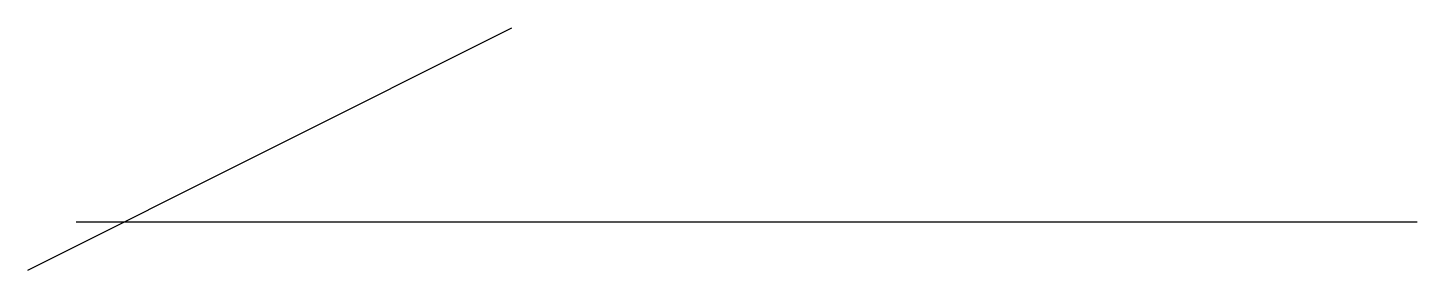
# Paper-space layout 'Layout2' of a CAD drawing. Extents: x 0 to 287, y 0 to 50.
import ezdxf

# ---------------------------------------------------------------- set-up
doc = ezdxf.new("R2010")
doc.units = 0
doc.header["$MEASUREMENT"] = 0
doc.layers.add('TITLE', color=7, linetype='Continuous')

psp = doc.layouts.new('Layout2')

# ---------------------------------------------------------------- linework, layer by layer
psp.add_line((0, 0), (100, 50))
at = {"layer": 'TITLE'}
psp.add_line((10, 10), (287, 10), dxfattribs=at)

doc.saveas('drawing.dxf')
